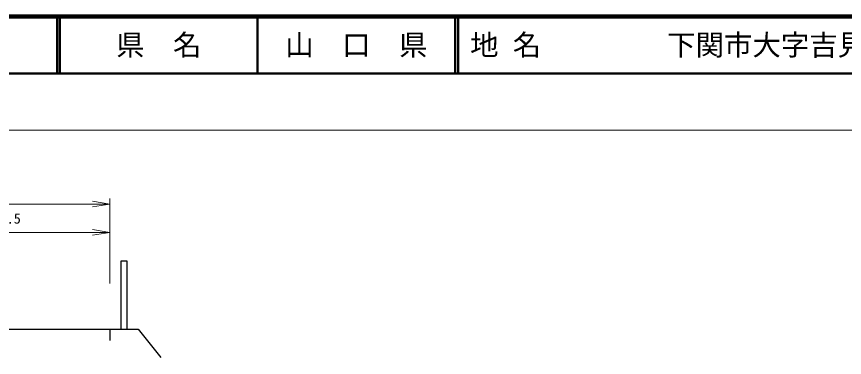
# Model space of a CAD drawing. Units: millimetres on the paper, enlarged 1000 times, with parts at other scales. Extents: x 40000 to 680000, y 20000 to 380000.
# Drawn here: x 290620 to 436202, y 320000 to 380000 of the extents above; entities that cross this region are included whole.
import ezdxf
from ezdxf.enums import TextEntityAlignment as Align

# ---------------------------------------------------------------- set-up
doc = ezdxf.new("R2010")
doc.units = ezdxf.units.MM
doc.header["$LTSCALE"] = 1000
for name, color, linetype, lineweight in [('M-BGD', 7, 'Continuous', 25), ('M-STR-HTXT', 7, 'Continuous', 13), ('M-TTL', 2, 'Continuous', 140), ('M-TTL-LINE', 7, 'Continuous', 50)]:
    doc.layers.add(name, color=color, linetype=linetype, lineweight=lineweight)
doc.layers.add('M-TTL-TXT', color=7, linetype='Continuous')
doc.styles.add('ＭＳ ゴシック', font='')
doc.styles.get('ＭＳ ゴシック').set_extended_font_data('MS Gothic')

# ---------------------------------------------------------------- blocks, each defined once
blk = doc.blocks.new('open_arrow')
at = {"color": 0, "linetype": 'Continuous', "lineweight": -2}
blk.add_lwpolyline([(7.5, 1.25), (0, 0), (7.5, -1.25)], dxfattribs=at)

msp = doc.modelspace()

# ---------------------------------------------------------------- linework, layer by layer
at = {"layer": 'M-BGD'}
for points in [[(309000, 325000), (309000, 337000), (310000, 337000), (310000, 325000)], [(274000, 325000), (307000, 325000), (307000, 323000)], [(307000, 325000), (312000, 325000), (316000, 320000)]]:
    msp.add_lwpolyline(points, dxfattribs=at)
at = {"layer": 'M-STR-HTXT'}
for p, q in [((72840, 360000), (443158, 360000)), ((307000, 333000), (307000, 348000)), ((179000, 347000), (307000, 347000)), ((272000, 342000), (307000, 342000))]:
    msp.add_line(p, q, dxfattribs=at)
at = {"layer": 'M-TTL'}
msp.add_line((680000, 380000), (40000, 380000), dxfattribs=at)
at = {"layer": 'M-TTL-LINE'}
for p, q in [((297750, 380000), (297750, 370000)), ((298250, 380000), (298250, 370000)), ((333000, 380000), (333000, 370000)), ((367750, 380000), (367750, 370000)), ((368250, 380000), (368250, 370000)), ((40000, 370000), (680000, 370000))]:
    msp.add_line(p, q, dxfattribs=at)

# ---------------------------------------------------------------- block references
at = {"layer": 'M-STR-HTXT', "xscale": 400, "yscale": 400, "rotation": 180}
for p in [(307000, 347000), (307000, 342000)]:
    msp.add_blockref('open_arrow', p, dxfattribs=at)

# ---------------------------------------------------------------- texts
at = {"layer": 'M-STR-HTXT', "style": 'ＭＳ ゴシック'}
msp.add_text('3.5', height=1833, dxfattribs=at).set_placement((289500, 343000), align=Align.BOTTOM_CENTER)
at = {"layer": 'M-TTL-TXT', "style": 'ＭＳ ゴシック'}
for s, p in [('県\u3000名', (315625, 375000)), ('山\u3000口\u3000県', (350375, 375000))]:
    msp.add_text(s, height=3666, dxfattribs=at).set_placement(p, align=Align.MIDDLE_CENTER)
for s, p in [('地 名', (370380, 375000)), ('下関市大字吉見上', (405024, 375000))]:
    msp.add_text(s, height=3666, dxfattribs=at).set_placement(p, align=Align.MIDDLE_LEFT)

doc.saveas('drawing.dxf')
